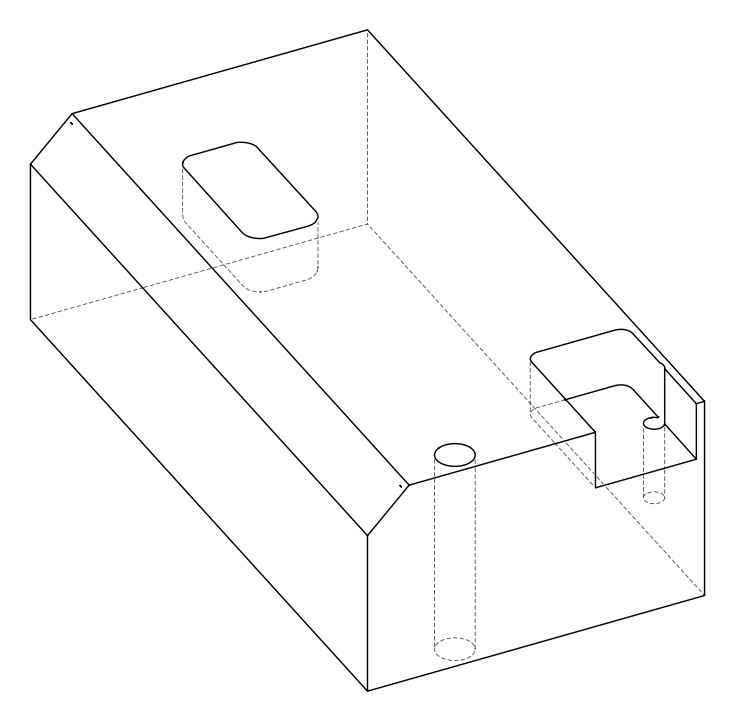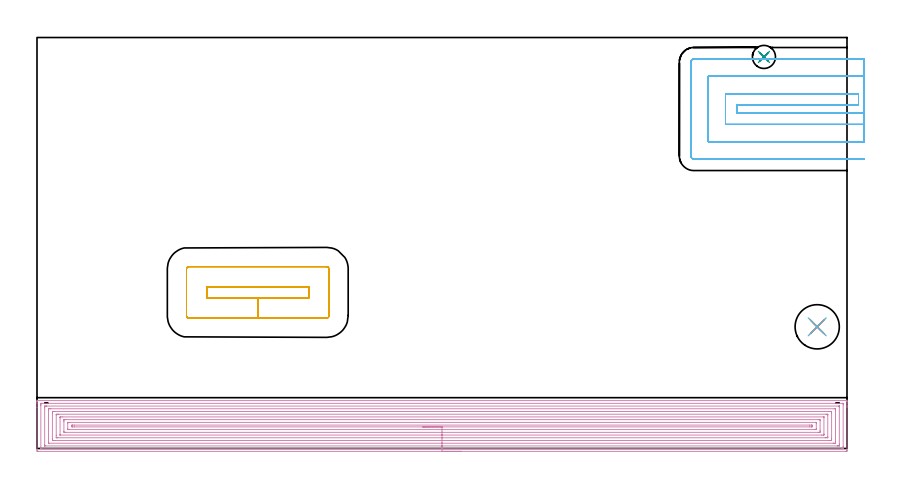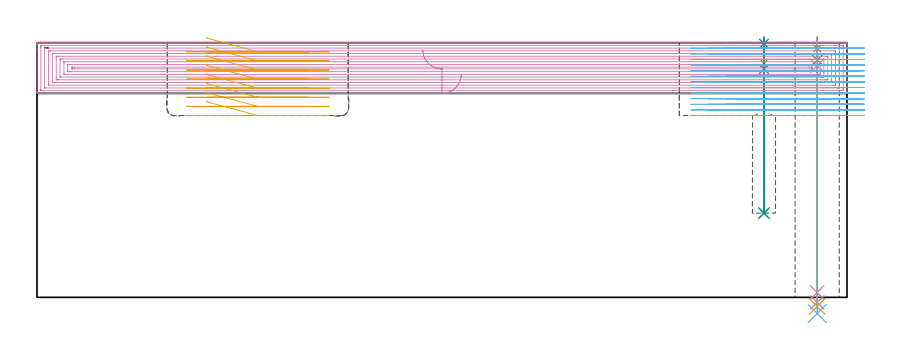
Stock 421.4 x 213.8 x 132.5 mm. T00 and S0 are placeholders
(PLAN: 12 operations, 10 tool changes, 65.8 min)
(1 SPOT_DRILL | STEP1HOLE | NXT0321_9005460120000 | 0.05 min | 183 mm3)
(2 SPOT_DRILL_1 | STEP1POCKET | NXT0321_9005460120000 | 0.03 min | 1 mm3)
(3 DRILL_BLIND_HOLE_INTO_CENTER | STEP1HOLE | NXT0301_125 | 0.05 min | 172 mm3)
(4 GUN_DRILL_THROUGH_HOLE | STEP1HOLE | UGT0307_001 | 0.59 min | 2394 mm3)
(5 SPADE_DRILL_TO_ENLARGE_THROUGH_HOLE | STEP1HOLE | UGT0306_005 | 0.56 min | 19082 mm3)
(6 DRILL_TO_ENLARGE_THROUGH_HOLE | STEP1HOLE | UGT0301_055 | 0.57 min | 33154 mm3)
(7 DRILL_BLIND_HOLE_INTO_CENTER_1 | STEP1POCKET | UGT0301_191 | 0.05 min | 364 mm3)
(8 GUN_DRILL_BLIND_HOLE | STEP1POCKET | UGT0307_003 | 0.41 min | 2987 mm3)
(9 DRILL_TO_ENLARGE_BLIND_HOLE | STEP1POCKET | UGT0301_373 | 0.36 min | 6647 mm3)
(10 AREA_MILL | FG_CHAMFER_SURFACE | UGT0205_001 | 34.01 min | 146849 mm3)
(11 MILL_RECTANGULAR_POCKET | POCKET_RECTANGULAR_STRAIGHT | UGT0201_095 | Follow Part, ap 5, ae 75% | 6.25 min | 162221 mm3)
(12 MILL_SLOT | SLOT_PARTIAL_RECTANGULAR | NXT0201_011 | Follow Part, ap 3, ae 75% | 22.87 min | 206536 mm3)
(TOOL NXT0321_9005460120000 | NC Spot Drill, 142deg, 12mm, Carbide, Uncoated | D12 PA142 FL30 Z2)
(TOOL NXT0301_125 | Carbide Drill 6mm [861.1-0600-018A1-GP GC34] | D6 PA150 FL18.7 Z2)
(TOOL UGT0307_001 | Gun Drill 5 mm | D5 PA130 FL24 Z1)
(TOOL UGT0306_005 | Spade Drill 14.5mm | D14.5 PA132 FL10 Z2)
(TOOL UGT0301_055 | Twist Drill 23 mm | D23 PA118 FL155 Z2)
(TOOL UGT0301_191 | Twist Drill 7.1 mm | D7.1 PA118 FL66 Z2)
(TOOL UGT0307_003 | Gun Drill 7 mm | D7 PA130 FL24 Z1)
(TOOL UGT0301_373 | Twist Drill Flat Bottom 12 mm | D12 PA180 FL101 Z2)
(TOOL UGT0205_001 | Chamfer Mill 20 x 3 x 45 deg. | D20 FL50 Z2)
(TOOL UGT0201_095 | End mill 20 mm | D20 R3 FL38 Z4)
(TOOL NXT0201_011 | ENDMILL 12mm [2P460-1200-NA 1630] | D12 FL38 Z6)
(OP 1 SPOT_DRILL)
G17 G21 G94 G90
T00 M6
G54
G17 G0 G90 X405.9 Y63.3 S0 M3
G43 Z142.5 H0
G94 G81 G98 Z129.5 F250. R135.5
G80
M5
M2
(OP 2 SPOT_DRILL_1)
G17 G21 G94 G90
T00 M6
G54
G17 G0 G90 X378.2 Y203.7 S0 M3
G43 Z142.5 H0
G94 G81 G98 Z131.975 F250. R135.5
G80
M5
M2
(OP 3 DRILL_BLIND_HOLE_INTO_CENTER)
G17 G21 G94 G90
T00 M6
G54
G17 G0 G90 X405.9 Y63.3 S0 M3
G43 Z142.5 H1
G94 G81 G98 Z123.5 F250. R134.5
G80
M5
M2
(OP 4 GUN_DRILL_THROUGH_HOLE)
G17 G21 G94 G90
T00 M6
G54
G17 G0 G90 X405.9 Y63.3 M8
G43 Z142.5 H0
Z129.69
S716 M3
G94 G1 Z120.504 F125. M26
G4 X.084
Z2.5 F250.
G4 X.084
Z-2.666 F125.
G4 X.084
M5
M9
G0 Z129.69
Z142.5
M2
(OP 5 SPADE_DRILL_TO_ENLARGE_THROUGH_HOLE)
G17 G21 G94 G90
T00 M6
G54
G17 G0 G90 X405.9 Y63.3 S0 M3
G43 Z142.5 H0
G94 G73 G98 Z-4.728 F250. Q13.723 R134.5
G80
M5
M2
(OP 6 DRILL_TO_ENLARGE_THROUGH_HOLE)
G17 G21 G94 G90
T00 M6
G54
G17 G0 G90 X405.9 Y63.3 S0 M3
G43 Z142.5 H0
G94 G73 G98 Z-8.41 F250. Q20.13 R134.5
G80
M5
M2
(OP 7 DRILL_BLIND_HOLE_INTO_CENTER_1)
G17 G21 G94 G90
T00 M6
G54
G17 G0 G90 X378.2 Y203.7 S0 M3
G43 Z142.5 H0
G94 G81 G98 Z121.85 F250. R134.5
G80
M5
M2
(OP 8 GUN_DRILL_BLIND_HOLE)
G17 G21 G94 G90
T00 M6
G54
G17 G0 G90 X378.2 Y203.7 M8
G43 Z142.5 H0
Z131.731
S716 M3
G94 G1 Z118.821 F125. M26
G4 X.084
Z43.8 F250.
G4 X.084
G0 Z43.9
M5
M9
Z131.731
Z142.5
M2
(OP 9 DRILL_TO_ENLARGE_BLIND_HOLE)
G17 G21 G94 G90
T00 M6
G54
G17 G0 G90 X378.2 Y203.7 S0 M3
G43 Z142.5 H0
G94 G73 G98 Z43.8 F250. Q11.088 R134.5
G80
M5
M2
(OP 10 AREA_MILL)
G17 G21 G94 G90
T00 M6
G54
G17 G0 G90 X220.7 Y-1.5 S1061 M3
G43 Z142.5 H0
Z116.1
G94 G1 X220.662 Z115.228 F250.
X220.548 Z114.364
X220.359 Z113.512
X220.097 Z112.68
X219.763 Z111.874
X219.36 Z111.1
X218.892 Z110.364
X218.36 Z109.672
X217.771 Z109.029
X217.128 Z108.44
X216.436 Z107.908
X215.7 Z107.44
X214.926 Z107.037
X214.12 Z106.703
X213.288 Z106.441
X212.436 Z106.252
X211.572 Z106.138
X210.7 Z106.1
X0.626
X0.188 Y-1.496 Z106.102
X0.01 Y-1.492 Z106.106
X0.005 Y-1.065 Z106.533
X0. Y-0.448 Z107.15
Y21.207 Z128.802
Y23.584 Z131.179
Y24.29 Z131.89
Y24.551 Z132.15
X0.002 Y24.902 Z132.492
X0.179 Y24.9 Z132.5
X421.221
X421.397 Y24.902 Z132.493
X421.4 Y24.551 Z132.15
Y24.29 Z131.89
Y23.584 Z131.179
Y22.351 Z129.948
Y21.824 Z129.418
Y21.207 Z128.802
Y-0.801 Z106.797
X421.397 Y-1.065 Z106.533
X421.39 Y-1.492 Z106.106
X421.212 Y-1.496 Z106.102
X420.774 Y-1.5 Z106.1
X210.7
Y-0.086 Z107.514
X2.313 Y-0.085 Z107.515
X2.042 Y-0.08 Z107.52
X2.015 Y-0.079 Z107.521
X2.01 Y-0.061 Z107.539
X2.004 Y-0.027 Z107.573
X2.002 Y0.006 Z107.606
X2. Y0.223 Z107.823
Y0.696 Z108.296
Y22.231 Z129.831
X2.003 Y22.704 Z130.304
X2.008 Y23.103 Z130.703
X2.027 Y23.479 Z131.079
X2.414 Y23.484 Z131.084
X2.515 Y23.485 Z131.085
X419.087
X419.358 Y23.48 Z131.08
X419.385 Y23.479 Z131.079
X419.39 Y23.461 Z131.061
X419.396 Y23.427 Z131.027
X419.398 Y23.393 Z130.993
X419.4 Y23.177 Z130.777
Y22.704 Z130.304
Y1.169 Z108.769
X419.397 Y0.696 Z108.296
X419.392 Y0.297 Z107.897
X419.373 Y-0.079 Z107.521
X418.986 Y-0.084 Z107.516
X418.885 Y-0.085 Z107.515
X210.7 Y-0.086 Z107.514
Y1.328 Z108.928
X4.202 Y1.329 Z108.929
X4.118 Y1.33 Z108.93
X4.051 Y1.332 Z108.932
X4.015 Y1.335 Z108.935
X4.01 Y1.378 Z108.978
X4.004 Y1.576 Z109.176
X4. Y1.775 Z109.375
Y21.142 Z128.742
X4.004 Y21.824 Z129.424
X4.008 Y22.014 Z129.614
X4.021 Y22.065 Z129.665
X4.076 Y22.067 Z129.667
X4.202 Y22.069 Z129.669
X4.844 Y22.071 Z129.671
X5.096 Y22.072 Z129.672
X417.198 Y22.071 Z129.671
X417.282 Y22.07 Z129.67
X417.349 Y22.068 Z129.668
X417.385 Y22.065 Z129.665
X417.39 Y22.022 Z129.622
X417.396 Y21.824 Z129.424
X417.399 Y21.625 Z129.225
X417.4 Y2.258 Z109.858
X417.396 Y1.576 Z109.176
X417.392 Y1.386 Z108.986
X417.379 Y1.335 Z108.935
X417.324 Y1.333 Z108.933
X417.198 Y1.331 Z108.931
X416.556 Y1.329 Z108.929
X416.304 Y1.328 Z108.928
X210.7
Y2.743 Z110.343
X6.593
X6.142 Y2.745 Z110.345
X6.047 Y2.747 Z110.347
X6.011 Y2.749 Z110.349
X6.007 Y2.795 Z110.395
X6.004 Y2.902 Z110.502
X6. Y3.327 Z110.927
Y20.053 Z127.653
X6.006 Y20.498 Z128.098
X6.01 Y20.606 Z128.206
X6.015 Y20.651 Z128.251
X6.079 Y20.652 Z128.252
X6.282 Y20.655 Z128.255
X6.884 Y20.657 Z128.257
X7.174
X414.807
X415.258 Y20.655 Z128.255
X415.353 Y20.652 Z128.252
X415.389 Y20.651 Z128.251
X415.393 Y20.604 Z128.204
X415.396 Y20.498 Z128.098
X415.4 Y20.073 Z127.673
Y3.347 Z110.947
X415.394 Y2.902 Z110.502
X415.39 Y2.794 Z110.394
X415.385 Y2.749 Z110.349
X415.321 Y2.748 Z110.348
X415.118 Y2.745 Z110.345
X414.516 Y2.743 Z110.343
X414.226
X210.7
Y4.157 Z111.757
X9.566
X8.73 Y4.16 Z111.76
X8.672 Y4.163 Z111.763
X8.01 Y4.217 Z111.817
X8.001 Y4.877 Z112.477
X8. Y18.083 Z125.683
X8.001 Y18.302 Z125.902
X8.004 Y18.96 Z126.56
X8.01 Y19.183 Z126.783
X8.616 Y19.237 Z126.837
X8.672 Y19.239 Z126.839
X9.504 Y19.243 Z126.843
X9.566
X411.835
X412.67 Y19.24 Z126.84
X412.728 Y19.237 Z126.837
X413.39 Y19.183 Z126.783
X413.399 Y18.523 Z126.123
X413.4 Y5.317 Z112.917
X413.399 Y5.098 Z112.698
X413.396 Y4.44 Z112.04
X413.39 Y4.217 Z111.817
X412.784 Y4.163 Z111.763
X412.728 Y4.161 Z111.761
X411.896 Y4.157 Z111.757
X411.835
X210.7
Y5.571 Z113.171
X10.872
X10.459 Y5.573 Z113.173
X10.048 Y5.578 Z113.178
X10.009 Y5.584 Z113.184
X10.005 Y5.626 Z113.226
X10.001 Y5.707 Z113.307
X10. Y6.858 Z114.458
Y17.422 Z125.022
X10.002 Y17.648 Z125.248
X10.005 Y17.761 Z125.361
X10.01 Y17.813 Z125.413
X10.052 Y17.823 Z125.423
X10.459 Y17.827 Z125.427
X10.94 Y17.829 Z125.429
X11.353
X410.528
X410.941 Y17.826 Z125.426
X411.352 Y17.822 Z125.422
X411.39 Y17.815 Z125.415
X411.395 Y17.774 Z125.374
X411.399 Y17.693 Z125.293
X411.4 Y17.573 Z125.173
Y17.422 Z125.022
Y5.978 Z113.578
X411.398 Y5.752 Z113.352
X411.395 Y5.639 Z113.239
X411.39 Y5.587 Z113.187
X411.348 Y5.577 Z113.177
X410.941 Y5.573 Z113.173
X410.46 Y5.571 Z113.171
X410.047
X210.7
Y6.985 Z114.585
X12.247
X12.117 Y6.986 Z114.586
X12.049 Y6.989 Z114.589
X12.019 Y6.992 Z114.592
X12.01 Y7.004 Z114.604
X12.005 Y7.028 Z114.628
X12.001 Y7.101 Z114.701
X12. Y15.905 Z123.505
X12.004 Y16.148 Z123.748
X12.01 Y16.31 Z123.91
X12.018 Y16.408 Z124.008
X12.057 Y16.41 Z124.01
X12.247 Y16.413 Z124.013
X12.377 Y16.414 Z124.014
X13.141 Y16.415 Z124.015
X409.153 Y16.414 Z124.014
X409.283
X409.351 Y16.411 Z124.011
X409.381 Y16.408 Z124.008
X409.39 Y16.396 Z123.996
X409.395 Y16.372 Z123.972
X409.399 Y16.299 Z123.899
X409.4 Y7.495 Z115.095
X409.396 Y7.252 Z114.852
X409.39 Y7.09 Z114.69
X409.382 Y6.992 Z114.592
X409.343 Y6.99 Z114.59
X409.153 Y6.986 Z114.586
X409.024
X408.259 Y6.985 Z114.585
X210.7
Y8.4 Z116.
X14.929
X14.254 Y8.403 Z116.003
X14.035 Y8.407 Z116.007
X14.005 Y8.619 Z116.219
X14.001 Y8.652 Z116.252
X14. Y13.901 Z121.501
X14.002 Y14.781 Z122.381
X14.003 Y14.812 Z122.412
X14.035 Y14.993 Z122.593
X14.708 Y14.999 Z122.599
X14.929 Y15. Z122.6
X406.471
X407.146 Y14.997 Z122.597
X407.365 Y14.993 Z122.593
X407.395 Y14.781 Z122.381
X407.399 Y14.748 Z122.348
X407.4 Y9.499 Z117.099
X407.398 Y8.619 Z116.219
X407.397 Y8.588 Z116.188
X407.365 Y8.407 Z116.007
X406.692 Y8.401 Z116.001
X406.471 Y8.4 Z116.
X210.7
Y9.814 Z117.414
X16.717
X16.396 Y9.815 Z117.415
X16.055 Y9.819 Z117.419
X16.023 Y9.82 Z117.42
X16.01 Y9.857 Z117.457
X16.006 Y9.972 Z117.572
X16.001 Y10.204 Z117.804
Y13.02 Z120.62
X16.006 Y13.373 Z120.973
X16.01 Y13.549 Z121.149
X16.018 Y13.58 Z121.18
X16.061 Y13.582 Z121.182
X16.145 Y13.584 Z121.184
X16.717 Y13.586 Z121.186
X17.036
X405.003
X405.345 Y13.584 Z121.184
X405.384 Y13.582 Z121.182
X405.389 Y13.58 Z121.18
X405.394 Y13.572 Z121.172
X405.397 Y13.544 Z121.144
X405.399 Y13.428 Z121.028
X405.4 Y13.195 Z120.795
X405.399 Y10.38 Z117.98
X405.394 Y10.027 Z117.627
X405.39 Y9.851 Z117.451
X405.382 Y9.82 Z117.42
X405.339 Y9.818 Z117.418
X405.256 Y9.816 Z117.416
X404.683 Y9.814 Z117.414
X404.364
X210.7
Y11.228 Z118.828
X19.431
X18.536 Y11.229 Z118.829
X18.505 Y11.23 Z118.83
X18.01 Y11.26 Z118.86
X18.005 Y11.752 Z119.352
X18.01 Y12.14 Z119.74
X18.475 Y12.17 Z119.77
X18.505 Y12.171 Z119.771
X19.366 Y12.172 Z119.772
X401.969
X402.864 Y12.171 Z119.771
X402.895 Y12.17 Z119.77
X403.39 Y12.14 Z119.74
X403.395 Y11.648 Z119.248
X403.39 Y11.26 Z118.86
X402.925 Y11.23 Z118.83
X402.895 Y11.229 Z118.829
X402.034 Y11.228 Z118.828
X210.7
X209.828 Z118.866
X208.964 Z118.98
X208.112 Z119.169
X207.28 Z119.431
X206.474 Z119.765
X205.7 Z120.168
X204.964 Z120.636
X204.272 Z121.167
X203.629 Z121.757
X203.04 Z122.4
X202.508 Z123.092
X202.04 Z123.828
X201.637 Z124.602
X201.303 Z125.408
X201.041 Z126.24
X200.852 Z127.091
X200.738 Z127.956
X200.7 Z128.828
G0 Z142.5
M5
M2
(OP 11 MILL_RECTANGULAR_POCKET)
G17 G21 G94 G90
T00 M6
G54
G17 G0 G90 X88.3 Y80.627 S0 M3
G43 Z142.5 H0
Z135.5
G94 G1 Y78.3 Z134.876 F250.
X114.85 Z127.762
X141.4 F500.
Y84.1
X88.3
Y78.3
X114.85
Y67.8
X150.7
G3 X151.9 Y69. R1.2
G1 Y93.4
G3 X150.7 Y94.6 R1.2
G1 X79.
G3 X77.8 Y93.4 R1.2
G1 Y69.
G3 X79. Y67.8 R1.2
G1 X114.85
X115.85
G0 X88.3 Y80.627 Z130.762
G1 Y78.3 Z130.139 F250.
X114.85 Z123.025
X141.4 F500.
Y84.1
X88.3
Y78.3
X114.85
Y67.8
X150.7
G3 X151.9 Y69. R1.2
G1 Y93.4
G3 X150.7 Y94.6 R1.2
G1 X79.
G3 X77.8 Y93.4 R1.2
G1 Y69.
G3 X79. Y67.8 R1.2
G1 X114.85
X115.85
G0 X88.3 Y80.627 Z126.025
G1 Y78.3 Z125.401 F250.
X114.85 Z118.287
X141.4 F500.
Y84.1
X88.3
Y78.3
X114.85
Y67.8
X150.7
G3 X151.9 Y69. R1.2
G1 Y93.4
G3 X150.7 Y94.6 R1.2
G1 X79.
G3 X77.8 Y93.4 R1.2
G1 Y69.
G3 X79. Y67.8 R1.2
G1 X114.85
X115.85
G0 X88.3 Y80.627 Z121.287
G1 Y78.3 Z120.664 F250.
X114.85 Z113.55
X141.4 F500.
Y84.1
X88.3
Y78.3
X114.85
Y67.8
X150.7
G3 X151.9 Y69. R1.2
G1 Y93.4
G3 X150.7 Y94.6 R1.2
G1 X79.
G3 X77.8 Y93.4 R1.2
G1 Y69.
G3 X79. Y67.8 R1.2
G1 X114.85
X115.85
G0 X88.3 Y80.627 Z116.55
G1 Y78.3 Z115.927 F250.
X114.85 Z108.812
X141.4 F500.
Y84.1
X88.3
Y78.3
X114.85
Y67.8
X150.7
G3 X151.9 Y69. R1.2
G1 Y93.4
G3 X150.7 Y94.6 R1.2
G1 X79.
G3 X77.8 Y93.4 R1.2
G1 Y69.
G3 X79. Y67.8 R1.2
G1 X114.85
X115.85
G0 X88.3 Y80.627 Z111.812
G1 Y78.3 Z111.189 F250.
X114.85 Z104.075
X141.4 F500.
Y84.1
X88.3
Y78.3
X114.85
Y67.8
X150.7
G3 X151.9 Y69. R1.2
G1 Y93.4
G3 X150.7 Y94.6 R1.2
G1 X79.
G3 X77.8 Y93.4 R1.2
G1 Y69.
G3 X79. Y67.8 R1.2
G1 X114.85
X115.85
G0 X88.3 Y80.627 Z107.075
G1 Y78.3 Z106.452 F250.
X114.85 Z99.337
X141.4 F500.
Y84.1
X88.3
Y78.3
X114.85
Y67.8
X150.7
G3 X151.9 Y69. R1.2
G1 Y93.4
G3 X150.7 Y94.6 R1.2
G1 X79.
G3 X77.8 Y93.4 R1.2
G1 Y69.
G3 X79. Y67.8 R1.2
G1 X114.85
X115.85
G0 X88.3 Y80.627 Z102.337
G1 Y78.3 Z101.714 F250.
X114.85 Z94.6
X141.4 F500.
Y84.1
X88.3
Y78.3
X114.85
Y67.8
X150.7
G3 X151.9 Y69. R1.2
G1 Y93.4
G3 X150.7 Y94.6 R1.2
G1 X79.
G3 X77.8 Y93.4 R1.2
G1 Y69.
G3 X79. Y67.8 R1.2
G1 X114.85
X115.85
G0 Z142.5
M5
M2
(OP 12 MILL_SLOT)
G17 G21 G94 G90
T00 M6
G54
G17 G0 G90 X430.4 Y174.6 S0 M3
G43 Z142.5 H1
Z129.585
G94 G1 X427.4 F250.
X364.2 F500.
Y178.6
X427.4
Y184.6
X358.2
Y168.6
X427.4
X430.4 F250.
Y193.6
X427.4
X349.2 F500.
Y159.6
X427.4
X430.4 F250.
Y202.6
X427.4
X341.7 F500.
G3 X340.2 Y201.1 R1.5
G1 Y152.1
G3 X341.7 Y150.6 R1.5
G1 X427.4
X430.4 F250.
G0 Y174.6 Z126.669
G1 X427.4
X364.2 F500.
Y178.6
X427.4
Y184.6
X358.2
Y168.6
X427.4
X430.4 F250.
Y193.6
X427.4
X349.2 F500.
Y159.6
X427.4
X430.4 F250.
Y202.6
X427.4
X341.7 F500.
G3 X340.2 Y201.1 R1.5
G1 Y152.1
G3 X341.7 Y150.6 R1.5
G1 X427.4
X430.4 F250.
G0 Y174.6 Z123.754
G1 X427.4
X364.2 F500.
Y178.6
X427.4
Y184.6
X358.2
Y168.6
X427.4
X430.4 F250.
Y193.6
X427.4
X349.2 F500.
Y159.6
X427.4
X430.4 F250.
Y202.6
X427.4
X341.7 F500.
G3 X340.2 Y201.1 R1.5
G1 Y152.1
G3 X341.7 Y150.6 R1.5
G1 X427.4
X430.4 F250.
G0 Y174.6 Z120.838
G1 X427.4
X364.2 F500.
Y178.6
X427.4
Y184.6
X358.2
Y168.6
X427.4
X430.4 F250.
Y193.6
X427.4
X349.2 F500.
Y159.6
X427.4
X430.4 F250.
Y202.6
X427.4
X341.7 F500.
G3 X340.2 Y201.1 R1.5
G1 Y152.1
G3 X341.7 Y150.6 R1.5
G1 X427.4
X430.4 F250.
G0 Y174.6 Z117.923
G1 X427.4
X364.2 F500.
Y178.6
X427.4
Y184.6
X358.2
Y168.6
X427.4
X430.4 F250.
Y193.6
X427.4
X349.2 F500.
Y159.6
X427.4
X430.4 F250.
Y202.6
X427.4
X341.7 F500.
G3 X340.2 Y201.1 R1.5
G1 Y152.1
G3 X341.7 Y150.6 R1.5
G1 X427.4
X430.4 F250.
G0 Y174.6 Z115.008
G1 X427.4
X364.2 F500.
Y178.6
X427.4
Y184.6
X358.2
Y168.6
X427.4
X430.4 F250.
Y193.6
X427.4
X349.2 F500.
Y159.6
X427.4
X430.4 F250.
Y202.6
X427.4
X341.7 F500.
G3 X340.2 Y201.1 R1.5
G1 Y152.1
G3 X341.7 Y150.6 R1.5
G1 X427.4
X430.4 F250.
G0 Y174.6 Z112.092
G1 X427.4
X364.2 F500.
Y178.6
X427.4
Y184.6
X358.2
Y168.6
X427.4
X430.4 F250.
Y193.6
X427.4
X349.2 F500.
Y159.6
X427.4
X430.4 F250.
Y202.6
X427.4
X341.7 F500.
G3 X340.2 Y201.1 R1.5
G1 Y152.1
G3 X341.7 Y150.6 R1.5
G1 X427.4
X430.4 F250.
G0 Y174.6 Z109.177
G1 X427.4
X364.2 F500.
Y178.6
X427.4
Y184.6
X358.2
Y168.6
X427.4
X430.4 F250.
Y193.6
X427.4
X349.2 F500.
Y159.6
X427.4
X430.4 F250.
Y202.6
X427.4
X341.7 F500.
G3 X340.2 Y201.1 R1.5
G1 Y152.1
G3 X341.7 Y150.6 R1.5
G1 X427.4
X430.4 F250.
G0 Y174.6 Z106.262
G1 X427.4
X364.2 F500.
Y178.6
X427.4
Y184.6
X358.2
Y168.6
X427.4
X430.4 F250.
Y193.6
X427.4
X349.2 F500.
Y159.6
X427.4
X430.4 F250.
Y202.6
X427.4
X341.7 F500.
G3 X340.2 Y201.1 R1.5
G1 Y152.1
G3 X341.7 Y150.6 R1.5
G1 X427.4
X430.4 F250.
G0 Y174.6 Z103.346
G1 X427.4
X364.2 F500.
Y178.6
X427.4
Y184.6
X358.2
Y168.6
X427.4
X430.4 F250.
Y193.6
X427.4
X349.2 F500.
Y159.6
X427.4
X430.4 F250.
Y202.6
X427.4
X341.7 F500.
G3 X340.2 Y201.1 R1.5
G1 Y152.1
G3 X341.7 Y150.6 R1.5
G1 X427.4
X430.4 F250.
G0 Y174.6 Z100.431
G1 X427.4
X364.2 F500.
Y178.6
X427.4
Y184.6
X358.2
Y168.6
X427.4
X430.4 F250.
Y193.6
X427.4
X349.2 F500.
Y159.6
X427.4
X430.4 F250.
Y202.6
X427.4
X341.7 F500.
G3 X340.2 Y201.1 R1.5
G1 Y152.1
G3 X341.7 Y150.6 R1.5
G1 X427.4
X430.4 F250.
G0 Y174.6 Z97.515
G1 X427.4
X364.2 F500.
Y178.6
X427.4
Y184.6
X358.2
Y168.6
X427.4
X430.4 F250.
Y193.6
X427.4
X349.2 F500.
Y159.6
X427.4
X430.4 F250.
Y202.6
X427.4
X341.7 F500.
G3 X340.2 Y201.1 R1.5
G1 Y152.1
G3 X341.7 Y150.6 R1.5
G1 X427.4
X430.4 F250.
G0 Y174.6 Z94.6
G1 X427.4
X364.2 F500.
Y178.6
X427.4
Y184.6
X358.2
Y168.6
X427.4
X430.4 F250.
Y193.6
X427.4
X349.2 F500.
Y159.6
X427.4
X430.4 F250.
Y202.6
X427.4
X341.7 F500.
G3 X340.2 Y201.1 R1.5
G1 Y152.1
G3 X341.7 Y150.6 R1.5
G1 X427.4
X430.4 F250.
G0 Z142.5
M5
M2
